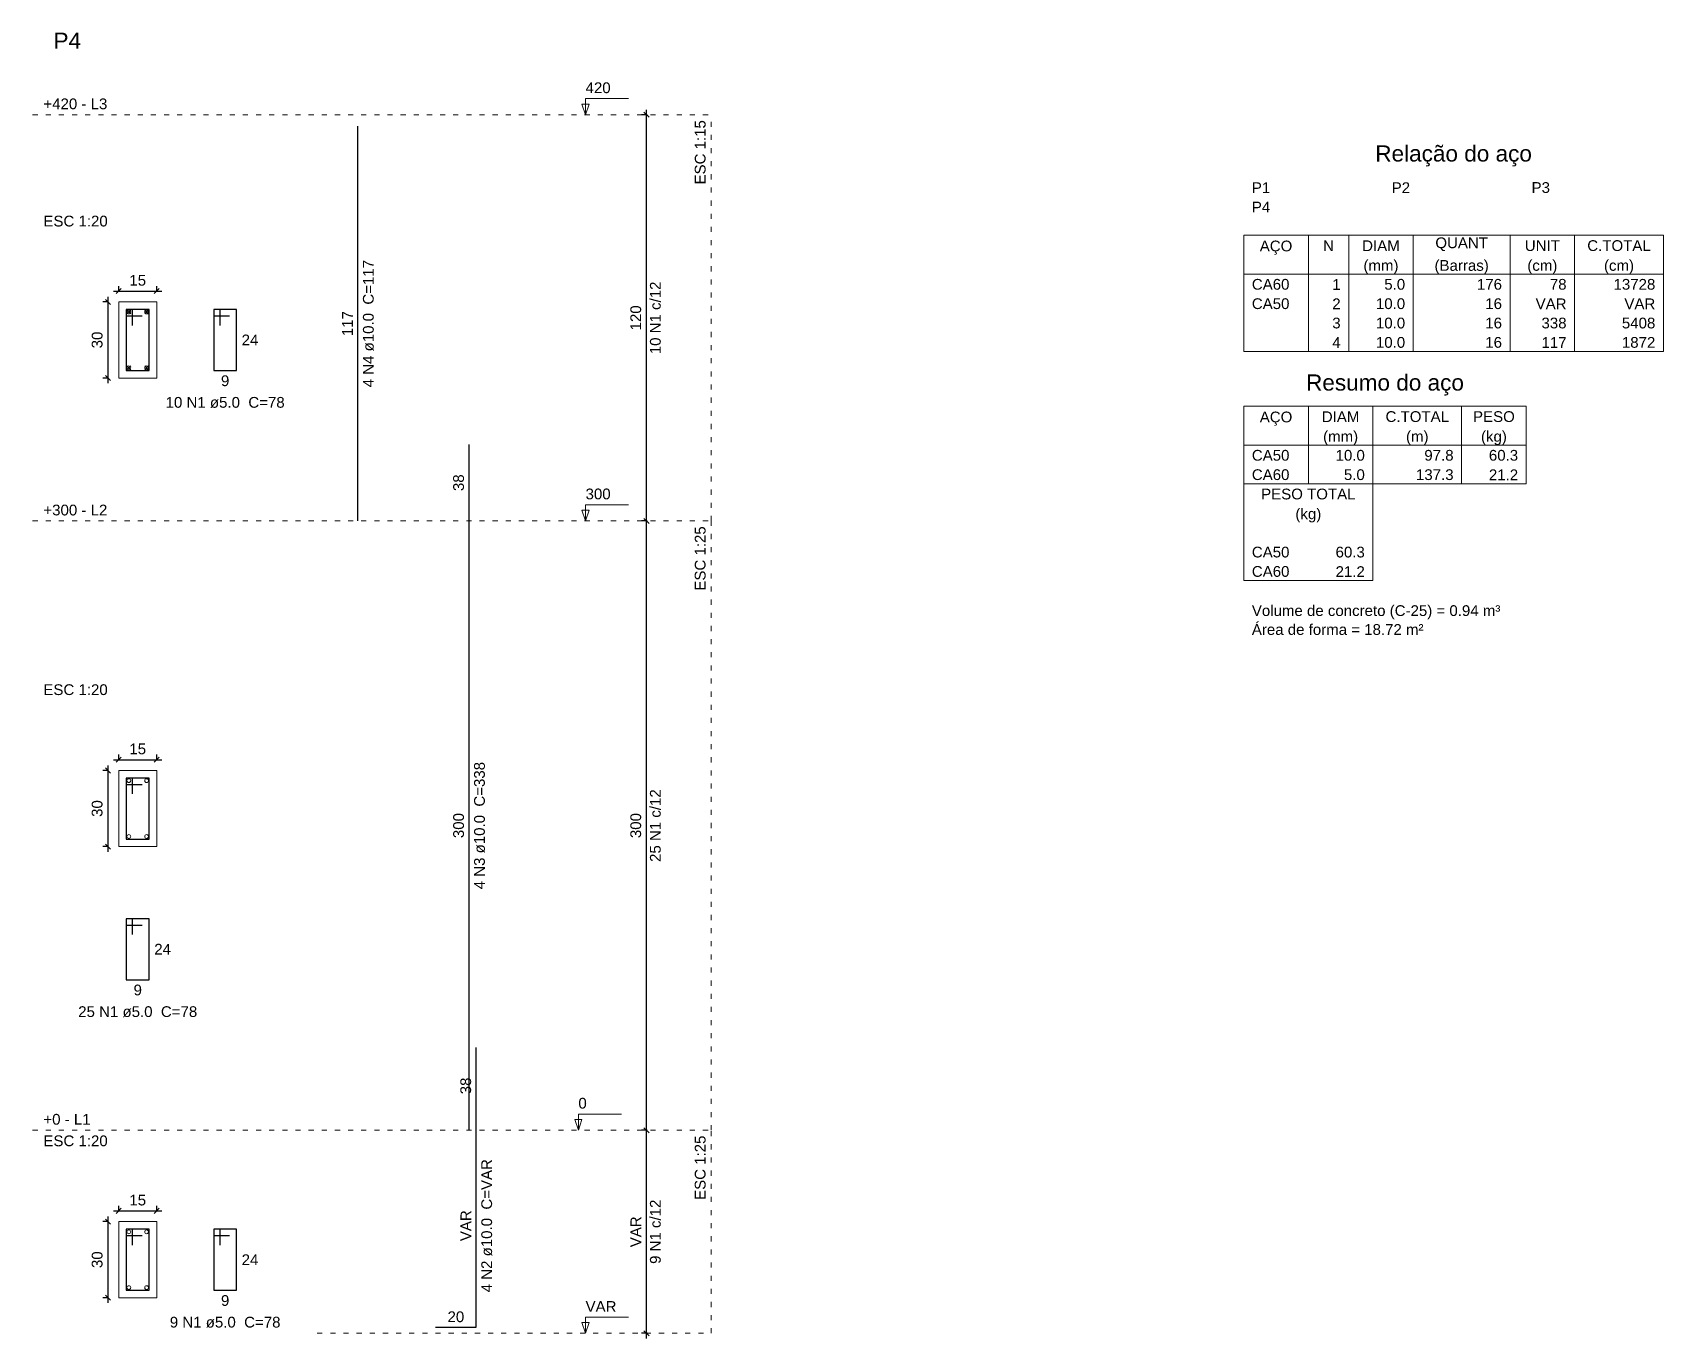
# Model space of a CAD drawing. Header units: millimetres. Extents: x 6 to 142, y -85 to 56.
# Drawn here: x 110.25 to 142.36, y -45.3 to -19.59 of the extents above; entities that cross this region are included whole.
import ezdxf

# ---------------------------------------------------------------- set-up
doc = ezdxf.new("R2010")
doc.units = ezdxf.units.MM
doc.linetypes.add('DOT2', pattern=[3.175, 0, -3.175])
for name, color, linetype, lineweight in [('DT-Barras na forma', 2, 'Continuous', 30), ('DT-Barras no corte', 5, 'Continuous', 5), ('DT-Barras rebatidas', 2, 'Continuous', 30), ('DT-Cotas', 9, 'Continuous', 5), ('DT-Forma', 5, 'Continuous', 5), ('DT-Pontilhado', 9, 'DOT2', 5), ('DT-Relação do aço', 9, 'Continuous', 5), ('DT-Textos', 7, 'Continuous', 5), ('DT-Título', 3, 'Continuous', 20)]:
    doc.layers.add(name, color=color, linetype=linetype, lineweight=lineweight)
doc.styles.add('Arial', font='arial.ttf')
doc.styles.get("Standard").update_dxf_attribs({"font": 'arial.ttf'})
doc.dimstyles.new('UM_14.999925', dxfattribs={"dimtxt": 0.18, "dimasz": 0.1, "dimexe": 0.1, "dimexo": 0.2, "dimgap": 0, "dimtad": 1, "dimtih": 1, "dimtoh": 1, "dimdec": 1, "dimlfac": 14.999925, "dimzin": 0, "dimdsep": 46, "dimtxsty": 'Standard', "dimblk": 'CLOSED', "dimblk1": 'CLOSED', "dimblk2": 'CLOSED', "dimcen": 0.09, "dimdle": 0.1, "dimadec": 1, "dimazin": 2, "dimtfac": 1, "dimtdec": 4, "dimtofl": 0, "dimtmove": 0, "dimatfit": 3, "dimldrblk": 'CLOSED', "dimfxl": 1, "dimtolj": 1, "dimarcsym": 0})
doc.dimstyles.new('UM_20.000000', dxfattribs={"dimtxt": 0.18, "dimasz": 0.1, "dimexe": 0.1, "dimexo": 0.2, "dimgap": 0, "dimtad": 1, "dimtih": 1, "dimtoh": 1, "dimdec": 1, "dimlfac": 20, "dimzin": 0, "dimdsep": 46, "dimtxsty": 'Standard', "dimblk": 'CLOSED', "dimblk1": 'CLOSED', "dimblk2": 'CLOSED', "dimcen": 0.09, "dimdle": 0.1, "dimadec": 1, "dimazin": 2, "dimtfac": 1, "dimtdec": 4, "dimtofl": 0, "dimtmove": 0, "dimatfit": 3, "dimldrblk": 'CLOSED', "dimfxl": 1, "dimtolj": 1, "dimarcsym": 0})
doc.dimstyles.new('UM_25.000000', dxfattribs={"dimtxt": 0.18, "dimasz": 0.1, "dimexe": 0.1, "dimexo": 0.2, "dimgap": 0, "dimtad": 1, "dimtih": 1, "dimtoh": 1, "dimdec": 1, "dimlfac": 25, "dimzin": 0, "dimdsep": 46, "dimtxsty": 'Standard', "dimblk": 'CLOSED', "dimblk1": 'CLOSED', "dimblk2": 'CLOSED', "dimcen": 0.09, "dimdle": 0.1, "dimadec": 1, "dimazin": 2, "dimtfac": 1, "dimtdec": 4, "dimtofl": 0, "dimtmove": 0, "dimatfit": 3, "dimldrblk": 'CLOSED', "dimfxl": 1, "dimtolj": 1, "dimarcsym": 0})

# ---------------------------------------------------------------- blocks, each defined once
blk = doc.blocks.new('_OBLIQUE')
at = {"color": 0, "linetype": 'ByBlock', "lineweight": -2}
blk.add_line((-0.5, -0.5), (0.5, 0.5), dxfattribs=at)
blk = doc.blocks.new('*D48')
at = {"layer": 'Defpoints', "color": 0, "transparency": 16777216}
for p in [(111.948, -43.004), (111.736, -44.504), (111.948, -44.504)]:
    blk.add_point(p, dxfattribs=at)
at = {"layer": 'DT-Cotas', "color": 0, "lineweight": -2, "transparency": 16777216}
for p, q in [((111.748, -43.004), (111.636, -43.004)), ((111.736, -42.904), (111.736, -44.604)), ((111.748, -44.504), (111.636, -44.504))]:
    blk.add_line(p, q, dxfattribs=at)
at = {"layer": 'DT-Cotas', "color": 0, "lineweight": -2, "transparency": 16777216, "xscale": 0.1, "yscale": 0.1, "zscale": 0.1}
for p, rotation in [((111.736, -43.004), 90), ((111.736, -44.504), 270)]:
    blk.add_blockref('_OBLIQUE', p, dxfattribs=dict(at, rotation=rotation))
at = {"layer": 'DT-Cotas', "transparency": 16777216, "insert": (111.525, -43.754), "char_height": 0.2118, "attachment_point": 5, "rotation": 90, "style": 'Arial'}
blk.add_mtext('\\A1;30', dxfattribs=at)
blk = doc.blocks.new('*D49')
at = {"layer": 'Defpoints', "color": 0, "transparency": 16777216}
for p in [(111.948, -43.004), (112.698, -42.792), (112.698, -43.004)]:
    blk.add_point(p, dxfattribs=at)
at = {"layer": 'DT-Cotas', "color": 0, "lineweight": -2, "transparency": 16777216}
for p, q in [((111.948, -42.804), (111.948, -42.692)), ((112.698, -42.804), (112.698, -42.692)), ((111.848, -42.792), (112.798, -42.792))]:
    blk.add_line(p, q, dxfattribs=at)
at = {"layer": 'DT-Cotas', "color": 0, "lineweight": -2, "transparency": 16777216, "xscale": 0.1, "yscale": 0.1, "zscale": 0.1, "rotation": 180}
blk.add_blockref('_OBLIQUE', (111.948, -42.792), dxfattribs=at)
at = {"layer": 'DT-Cotas', "color": 0, "lineweight": -2, "transparency": 16777216, "xscale": 0.1, "yscale": 0.1, "zscale": 0.1}
blk.add_blockref('_OBLIQUE', (112.698, -42.792), dxfattribs=at)
at = {"layer": 'DT-Cotas', "transparency": 16777216, "insert": (112.323, -42.581), "char_height": 0.2118, "attachment_point": 5, "rotation": 0.0057, "style": 'Arial'}
blk.add_mtext('\\A1;15', dxfattribs=at)
blk = doc.blocks.new('*D50')
at = {"layer": 'Defpoints', "color": 0, "transparency": 16777216}
for p in [(122.339, -41.204), (122.551, -41.204), (122.551, -45.204)]:
    blk.add_point(p, dxfattribs=at)
at = {"layer": 'DT-Cotas', "color": 0, "lineweight": -2, "transparency": 16777216}
for p, q in [((122.351, -41.204), (122.239, -41.204)), ((122.339, -45.304), (122.339, -41.104)), ((122.351, -45.204), (122.239, -45.204))]:
    blk.add_line(p, q, dxfattribs=at)
at = {"layer": 'DT-Cotas', "color": 0, "lineweight": -2, "transparency": 16777216, "xscale": 0.1, "yscale": 0.1, "zscale": 0.1}
for p, rotation in [((122.339, -41.204), 90), ((122.339, -45.204), 270)]:
    blk.add_blockref('_OBLIQUE', p, dxfattribs=dict(at, rotation=rotation))
at = {"layer": 'DT-Cotas', "transparency": 16777216, "insert": (122.128, -43.204), "char_height": 0.2118, "attachment_point": 5, "rotation": 90, "style": 'Arial'}
blk.add_mtext('\\A1;VAR', dxfattribs=at)
blk = doc.blocks.new('*D51')
at = {"layer": 'Defpoints', "color": 0, "transparency": 16777216}
for p in [(111.948, -34.118), (111.736, -35.618), (111.948, -35.618)]:
    blk.add_point(p, dxfattribs=at)
at = {"layer": 'DT-Cotas', "color": 0, "lineweight": -2, "transparency": 16777216}
for p, q in [((111.736, -34.018), (111.736, -35.718)), ((111.748, -34.118), (111.636, -34.118)), ((111.748, -35.618), (111.636, -35.618))]:
    blk.add_line(p, q, dxfattribs=at)
at = {"layer": 'DT-Cotas', "color": 0, "lineweight": -2, "transparency": 16777216, "xscale": 0.1, "yscale": 0.1, "zscale": 0.1}
for p, rotation in [((111.736, -34.118), 90), ((111.736, -35.618), 270)]:
    blk.add_blockref('_OBLIQUE', p, dxfattribs=dict(at, rotation=rotation))
at = {"layer": 'DT-Cotas', "transparency": 16777216, "insert": (111.525, -34.868), "char_height": 0.2118, "attachment_point": 5, "rotation": 90, "style": 'Arial'}
blk.add_mtext('\\A1;30', dxfattribs=at)
blk = doc.blocks.new('*D52')
at = {"layer": 'Defpoints', "color": 0, "transparency": 16777216}
for p in [(112.698, -33.906), (111.948, -34.118), (112.698, -34.118)]:
    blk.add_point(p, dxfattribs=at)
at = {"layer": 'DT-Cotas', "color": 0, "lineweight": -2, "transparency": 16777216}
for p, q in [((111.848, -33.906), (112.798, -33.906)), ((111.948, -33.918), (111.948, -33.806)), ((112.698, -33.918), (112.698, -33.806))]:
    blk.add_line(p, q, dxfattribs=at)
at = {"layer": 'DT-Cotas', "color": 0, "lineweight": -2, "transparency": 16777216, "xscale": 0.1, "yscale": 0.1, "zscale": 0.1, "rotation": 180}
blk.add_blockref('_OBLIQUE', (111.948, -33.906), dxfattribs=at)
at = {"layer": 'DT-Cotas', "color": 0, "lineweight": -2, "transparency": 16777216, "xscale": 0.1, "yscale": 0.1, "zscale": 0.1}
blk.add_blockref('_OBLIQUE', (112.698, -33.906), dxfattribs=at)
at = {"layer": 'DT-Cotas', "transparency": 16777216, "insert": (112.323, -33.694), "char_height": 0.2118, "attachment_point": 5, "rotation": 0.0057, "style": 'Arial'}
blk.add_mtext('\\A1;15', dxfattribs=at)
blk = doc.blocks.new('*D53')
at = {"layer": 'Defpoints', "color": 0, "transparency": 16777216}
for p in [(122.339, -29.204), (122.551, -29.204), (122.551, -41.204)]:
    blk.add_point(p, dxfattribs=at)
at = {"layer": 'DT-Cotas', "color": 0, "lineweight": -2, "transparency": 16777216}
for p, q in [((122.351, -29.204), (122.239, -29.204)), ((122.339, -41.304), (122.339, -29.104)), ((122.351, -41.204), (122.239, -41.204))]:
    blk.add_line(p, q, dxfattribs=at)
at = {"layer": 'DT-Cotas', "color": 0, "lineweight": -2, "transparency": 16777216, "xscale": 0.1, "yscale": 0.1, "zscale": 0.1}
for p, rotation in [((122.339, -29.204), 90), ((122.339, -41.204), 270)]:
    blk.add_blockref('_OBLIQUE', p, dxfattribs=dict(at, rotation=rotation))
at = {"layer": 'DT-Cotas', "transparency": 16777216, "insert": (122.128, -35.204), "char_height": 0.2118, "attachment_point": 5, "rotation": 90, "style": 'Arial'}
blk.add_mtext('\\A1;300', dxfattribs=at)
blk = doc.blocks.new('*D54')
at = {"layer": 'Defpoints', "color": 0, "transparency": 16777216}
for p in [(111.948, -24.889), (111.736, -26.389), (111.948, -26.389)]:
    blk.add_point(p, dxfattribs=at)
at = {"layer": 'DT-Cotas', "color": 0, "lineweight": -2, "transparency": 16777216}
for p, q in [((111.748, -24.889), (111.636, -24.889)), ((111.736, -24.789), (111.736, -26.489)), ((111.748, -26.389), (111.636, -26.389))]:
    blk.add_line(p, q, dxfattribs=at)
at = {"layer": 'DT-Cotas', "color": 0, "lineweight": -2, "transparency": 16777216, "xscale": 0.1, "yscale": 0.1, "zscale": 0.1}
for p, rotation in [((111.736, -24.889), 90), ((111.736, -26.389), 270)]:
    blk.add_blockref('_OBLIQUE', p, dxfattribs=dict(at, rotation=rotation))
at = {"layer": 'DT-Cotas', "transparency": 16777216, "insert": (111.525, -25.639), "char_height": 0.2118, "attachment_point": 5, "rotation": 90, "style": 'Arial'}
blk.add_mtext('\\A1;30', dxfattribs=at)
blk = doc.blocks.new('*D55')
at = {"layer": 'Defpoints', "color": 0, "transparency": 16777216}
for p in [(112.698, -24.677), (111.948, -24.889), (112.698, -24.889)]:
    blk.add_point(p, dxfattribs=at)
at = {"layer": 'DT-Cotas', "color": 0, "lineweight": -2, "transparency": 16777216}
for p, q in [((111.848, -24.677), (112.798, -24.677)), ((111.948, -24.689), (111.948, -24.577)), ((112.698, -24.689), (112.698, -24.577))]:
    blk.add_line(p, q, dxfattribs=at)
at = {"layer": 'DT-Cotas', "color": 0, "lineweight": -2, "transparency": 16777216, "xscale": 0.1, "yscale": 0.1, "zscale": 0.1, "rotation": 180}
blk.add_blockref('_OBLIQUE', (111.948, -24.677), dxfattribs=at)
at = {"layer": 'DT-Cotas', "color": 0, "lineweight": -2, "transparency": 16777216, "xscale": 0.1, "yscale": 0.1, "zscale": 0.1}
blk.add_blockref('_OBLIQUE', (112.698, -24.677), dxfattribs=at)
at = {"layer": 'DT-Cotas', "transparency": 16777216, "insert": (112.323, -24.465), "char_height": 0.2118, "attachment_point": 5, "rotation": 0.0057, "style": 'Arial'}
blk.add_mtext('\\A1;15', dxfattribs=at)
blk = doc.blocks.new('*D56')
at = {"layer": 'Defpoints', "color": 0, "transparency": 16777216}
for p in [(122.339, -21.204), (122.551, -21.204), (122.551, -29.204)]:
    blk.add_point(p, dxfattribs=at)
at = {"layer": 'DT-Cotas', "color": 0, "lineweight": -2, "transparency": 16777216}
for p, q in [((122.339, -29.304), (122.339, -21.104)), ((122.351, -21.204), (122.239, -21.204)), ((122.351, -29.204), (122.239, -29.204))]:
    blk.add_line(p, q, dxfattribs=at)
at = {"layer": 'DT-Cotas', "color": 0, "lineweight": -2, "transparency": 16777216, "xscale": 0.1, "yscale": 0.1, "zscale": 0.1}
for p, rotation in [((122.339, -21.204), 90), ((122.339, -29.204), 270)]:
    blk.add_blockref('_OBLIQUE', p, dxfattribs=dict(at, rotation=rotation))
at = {"layer": 'DT-Cotas', "transparency": 16777216, "insert": (122.128, -25.204), "char_height": 0.2118, "attachment_point": 5, "rotation": 90, "style": 'Arial'}
blk.add_mtext('\\A1;120', dxfattribs=at)

msp = doc.modelspace()

# ---------------------------------------------------------------- linework, layer by layer
at = {"layer": 'DT-Barras na forma'}
for p, q in [((112.2232, -25.0388), (112.0982, -25.0388)), ((112.0982, -25.0388), (112.0982, -26.2388)), ((112.5482, -25.0388), (112.0982, -25.0388)), ((112.0982, -25.0388), (112.0982, -25.1638)), ((112.2232, -25.3513), (112.2232, -25.0388)), ((112.5482, -26.2388), (112.5482, -25.0388)), ((112.0982, -25.1638), (112.4107, -25.1638)), ((112.0982, -26.2388), (112.5482, -26.2388)), ((112.2232, -34.268), (112.0982, -34.268)), ((112.0982, -34.268), (112.0982, -35.468)), ((112.5482, -34.268), (112.0982, -34.268)), ((112.0982, -34.268), (112.0982, -34.393)), ((112.2232, -34.5805), (112.2232, -34.268)), ((112.5482, -35.468), (112.5482, -34.268)), ((112.0982, -34.393), (112.4107, -34.393)), ((112.0982, -35.468), (112.5482, -35.468)), ((112.2232, -43.1543), (112.0982, -43.1543)), ((112.0982, -43.1543), (112.0982, -44.3543)), ((112.5482, -43.1543), (112.0982, -43.1543)), ((112.0982, -43.1543), (112.0982, -43.2793)), ((112.0982, -43.2793), (112.4107, -43.2793)), ((112.2232, -43.4668), (112.2232, -43.1543)), ((112.5482, -44.3543), (112.5482, -43.1543)), ((112.0982, -44.3543), (112.5482, -44.3543))]:
    msp.add_line(p, q, dxfattribs=at)
at = {"layer": 'DT-Barras no corte'}
for p, q in [((112.1107, -25.1263), (112.1857, -25.0513)), ((112.1107, -25.0513), (112.1857, -25.1263)), ((112.4607, -25.1263), (112.5357, -25.0513)), ((112.4607, -25.0513), (112.5357, -25.1263)), ((112.1107, -26.2263), (112.1857, -26.1513)), ((112.1107, -26.1513), (112.1857, -26.2263)), ((112.4607, -26.2263), (112.5357, -26.1513)), ((112.4607, -26.1513), (112.5357, -26.2263))]:
    msp.add_line(p, q, dxfattribs=at)
for centre in [(112.1482, -25.0888), (112.4982, -25.0888), (112.1482, -26.1888), (112.4982, -26.1888), (112.1482, -34.318), (112.4982, -34.318), (112.1482, -35.418), (112.4982, -35.418), (112.1482, -43.2043), (112.4982, -43.2043), (112.1482, -44.3043), (112.4982, -44.3043)]:
    msp.add_circle(centre, 0.0375, dxfattribs=at)
at = {"layer": 'DT-Barras rebatidas'}
for p, q in [((116.6562, -29.204), (116.6562, -21.4306)), ((113.944, -25.0388), (113.819, -25.0388)), ((113.819, -25.0388), (113.819, -26.2388)), ((114.269, -25.0388), (113.819, -25.0388)), ((113.819, -25.0388), (113.819, -25.1638)), ((113.944, -25.3513), (113.944, -25.0388)), ((114.269, -26.2388), (114.269, -25.0388)), ((113.819, -25.1638), (114.1315, -25.1638)), ((113.819, -26.2388), (114.269, -26.2388)), ((118.8448, -29.204), (118.8448, -27.6972)), ((118.8448, -41.204), (118.8448, -29.204)), ((112.2232, -37.0388), (112.0982, -37.0388)), ((112.0982, -37.0388), (112.0982, -38.2388)), ((112.5482, -37.0388), (112.0982, -37.0388)), ((112.0982, -37.0388), (112.0982, -37.1638)), ((112.0982, -37.1638), (112.4107, -37.1638)), ((112.2232, -37.3513), (112.2232, -37.0388)), ((112.5482, -38.2388), (112.5482, -37.0388)), ((112.0982, -38.2388), (112.5482, -38.2388)), ((118.986, -41.084), (118.986, -39.5772)), ((118.986, -45.084), (118.986, -41.084)), ((113.944, -43.1543), (113.819, -43.1543)), ((113.819, -43.1543), (113.819, -44.3543)), ((114.269, -43.1543), (113.819, -43.1543)), ((113.819, -43.1543), (113.819, -43.2793)), ((113.819, -43.2793), (114.1315, -43.2793)), ((113.944, -43.4668), (113.944, -43.1543)), ((114.269, -44.3543), (114.269, -43.1543)), ((113.819, -44.3543), (114.269, -44.3543)), ((118.186, -45.084), (118.986, -45.084))]:
    msp.add_line(p, q, dxfattribs=at)
at = {"layer": 'DT-Forma'}
for points in [[(111.9482, -26.3888), (111.9482, -24.8888), (112.6982, -24.8888), (112.6982, -26.3888), (111.9482, -26.3888)], [(111.9482, -35.618), (111.9482, -34.118), (112.6982, -34.118), (112.6982, -35.618), (111.9482, -35.618)], [(111.9482, -44.5043), (111.9482, -43.0043), (112.6982, -43.0043), (112.6982, -44.5043), (111.9482, -44.5043)]]:
    msp.add_lwpolyline(points, close=True, dxfattribs=at)
at = {"layer": 'DT-Pontilhado', "ltscale": 0.05}
for p, q in [((110.2538, -21.204), (123.6103, -21.204)), ((123.6103, -29.204), (123.6103, -21.204)), ((110.2538, -29.204), (123.6103, -29.204)), ((123.6103, -41.204), (123.6103, -29.204)), ((110.2538, -41.204), (123.6103, -41.204)), ((123.6103, -45.204), (123.6103, -41.204)), ((115.8562, -45.204), (123.6103, -45.204))]:
    msp.add_line(p, q, dxfattribs=at)
at = {"layer": 'DT-Relação do aço', "linetype": 'Continuous'}
for p, q in [((134.0965, -23.5781), (142.3567, -23.5781)), ((134.0965, -23.5781), (134.0965, -24.3406)), ((135.3673, -23.5781), (135.3673, -24.3406)), ((136.1615, -23.5781), (136.1615, -24.3406)), ((137.4323, -23.5781), (137.4323, -24.3406)), ((139.3385, -23.5781), (139.3385, -24.3406)), ((140.6093, -23.5781), (140.6093, -24.3406)), ((142.3567, -23.5781), (142.3567, -24.3406)), ((134.0965, -24.3406), (142.3567, -24.3406)), ((134.0965, -24.3406), (134.0965, -25.8656)), ((135.3673, -24.3406), (135.3673, -25.8656)), ((136.1615, -24.3406), (136.1615, -25.8656)), ((137.4323, -24.3406), (137.4323, -25.8656)), ((139.3385, -24.3406), (139.3385, -25.8656)), ((140.6093, -24.3406), (140.6093, -25.8656)), ((142.3567, -24.3406), (142.3567, -25.8656)), ((134.0965, -25.8656), (142.3567, -25.8656)), ((134.0965, -26.9458), (139.6562, -26.9458)), ((134.0965, -26.9458), (134.0965, -27.7082)), ((135.3673, -26.9458), (135.3673, -27.7082)), ((136.6381, -26.9458), (136.6381, -27.7082)), ((138.3854, -26.9458), (138.3854, -27.7082)), ((139.6562, -26.9458), (139.6562, -27.7082)), ((134.0965, -27.7082), (139.6562, -27.7082)), ((134.0965, -27.7082), (134.0965, -28.4707)), ((135.3673, -27.7082), (135.3673, -28.4707)), ((136.6381, -27.7082), (136.6381, -28.4707)), ((138.3854, -27.7082), (138.3854, -28.4707)), ((139.6562, -27.7082), (139.6562, -28.4707)), ((134.0965, -28.4707), (139.6562, -28.4707)), ((134.0965, -28.4707), (134.0965, -29.6144)), ((136.6381, -28.4707), (136.6381, -29.6144)), ((134.0965, -29.6144), (134.0965, -30.3769)), ((136.6381, -29.6144), (136.6381, -30.3769)), ((134.0965, -30.3769), (136.6381, -30.3769))]:
    msp.add_line(p, q, dxfattribs=at)
at = {"layer": 'DT-Textos'}
for points in [[(121.2099, -20.9922), (121.1393, -21.204), (121.0687, -20.9922), (121.2099, -20.9922)], [(121.2099, -28.9922), (121.1393, -29.204), (121.0687, -28.9922), (121.2099, -28.9922)], [(121.0687, -40.9922), (120.9981, -41.204), (120.9275, -40.9922), (121.0687, -40.9922)], [(121.2099, -44.9922), (121.1393, -45.204), (121.0687, -44.9922), (121.2099, -44.9922)]]:
    msp.add_lwpolyline(points, close=True, dxfattribs=at)
for points in [[(121.1393, -21.204), (121.1393, -20.8863), (121.9865, -20.8863)], [(121.1393, -29.204), (121.1393, -28.8863), (121.9865, -28.8863)], [(120.9981, -41.204), (120.9981, -40.8863), (121.8453, -40.8863)], [(121.1393, -45.204), (121.1393, -44.8863), (121.9865, -44.8863)]]:
    msp.add_lwpolyline(points, dxfattribs=at)

# ---------------------------------------------------------------- texts
at = {"layer": 'DT-Barras na forma', "color": 7, "char_height": 0.2118, "attachment_point": 8, "rotation": 90.00021, "line_spacing_factor": 0.9, "style": 'Arial'}
for s, insert, width in [('10 N1 c/12', (122.6212, -25.204), 2.5416), ('25 N1 c/12', (122.6212, -35.204), 2.5416), ('9 N1 c/12', (122.6212, -43.204), 2.28744)]:
    msp.add_mtext(s, dxfattribs=dict(at, insert=insert, width=width))
at = {"layer": 'DT-Barras rebatidas', "color": 7, "char_height": 0.2118, "attachment_point": 8, "rotation": 90.00021, "line_spacing_factor": 0.9, "style": 'Arial'}
for s, insert, width in [('4 N4 ø10.0  C=117', (116.9741, -25.3175), 4.32072), ('117', (116.5589, -25.3173), 1.16248), ('38', (118.7475, -28.4506), 0.90832), ('4 N3 ø10.0  C=338', (119.1621, -35.2045), 4.32072), ('300', (118.7475, -35.204), 1.16248), ('38', (118.8887, -40.3306), 0.90832), ('4 N2 ø10.0  C=VAR', (119.3041, -43.0845), 4.32072), ('VAR', (118.8887, -43.084), 1.16248)]:
    msp.add_mtext(s, dxfattribs=dict(at, insert=insert, width=width))
at = {"layer": 'DT-Barras rebatidas', "color": 7, "char_height": 0.2118, "line_spacing_factor": 0.9, "style": 'Arial'}
for s, insert, width, attachment_point in [('24', (114.3691, -25.5329), 0.90832, 1), ('9', (114.044, -26.3361), 0.65416, 2), ('10 N1 ø5.0  C=78', (114.044, -26.9796), 4.06656, 8), ('24', (112.6483, -37.5329), 0.90832, 1), ('9', (112.3232, -38.3361), 0.65416, 2), ('25 N1 ø5.0  C=78', (112.323, -38.9796), 4.06656, 8), ('24', (114.3691, -43.6484), 0.90832, 1), ('9', (114.044, -44.4516), 0.65416, 2), ('9 N1 ø5.0  C=78', (114.044, -45.0956), 3.8124, 8), ('20', (118.586, -44.9867), 0.90832, 8)]:
    msp.add_mtext(s, dxfattribs=dict(at, insert=insert, width=width, attachment_point=attachment_point))
at = {"layer": 'DT-Relação do aço', "color": 7, "line_spacing_factor": 0.9, "style": 'Arial'}
for s, insert, char_height, width, attachment_point in [('Relação do aço', (138.2266, -22.2226), 0.3177, 5.33736, 8), ('P1', (134.2553, -22.7458), 0.2118, 0.50832, 7), ('P2', (137.0087, -22.7458), 0.2118, 0.50832, 7), ('P3', (139.7621, -22.7458), 0.2118, 0.50832, 7), ('P4', (134.2553, -23.127), 0.2118, 0.50832, 7), ('AÇO', (134.7319, -23.9594), 0.2118, 0.76248, 8), ('N', (135.7644, -23.8895), 0.2118, 0.25416, 8), ('DIAM', (136.7969, -23.8895), 0.2118, 1.01664, 8), ('QUANT', (138.3854, -23.8895), 0.2118, 1.2708, 8), ('UNIT', (139.9739, -23.8895), 0.2118, 1.01664, 8), ('C.TOTAL', (141.483, -23.8895), 0.2118, 1.77912, 8), ('(mm)', (136.7969, -24.3406), 0.2118, 1.01664, 8), ('(Barras)', (138.3854, -24.3406), 0.2118, 2.03328, 8), ('(cm)', (139.9739, -24.3406), 0.2118, 1.01664, 8), ('(cm)', (141.483, -24.3406), 0.2118, 1.01664, 8), ('CA60', (134.2553, -24.652), 0.2118, 1.01664, 7), ('1', (136.0027, -24.652), 0.2118, 0.25416, 9), ('5.0', (137.2735, -24.652), 0.2118, 0.76248, 9), ('176', (139.1797, -24.652), 0.2118, 0.76248, 9), ('78', (140.4505, -24.652), 0.2118, 0.50832, 9), ('13728', (142.1978, -24.652), 0.2118, 1.2708, 9), ('CA50', (134.2553, -25.0332), 0.2118, 1.01664, 7), ('2', (136.0027, -25.0332), 0.2118, 0.25416, 9), ('10.0', (137.2735, -25.0332), 0.2118, 1.01664, 9), ('16', (139.1797, -25.0332), 0.2118, 0.50832, 9), ('VAR', (140.4505, -25.0332), 0.2118, 0.76248, 9), ('VAR', (142.1978, -25.0332), 0.2118, 0.76248, 9), ('3', (136.0027, -25.4144), 0.2118, 0.25416, 9), ('10.0', (137.2735, -25.4144), 0.2118, 1.01664, 9), ('16', (139.1797, -25.4144), 0.2118, 0.50832, 9), ('338', (140.4505, -25.4144), 0.2118, 0.76248, 9), ('5408', (142.1978, -25.4144), 0.2118, 1.01664, 9), ('4', (136.0027, -25.7957), 0.2118, 0.25416, 9), ('10.0', (137.2735, -25.7957), 0.2118, 1.01664, 9), ('16', (139.1797, -25.7957), 0.2118, 0.50832, 9), ('117', (140.4505, -25.7957), 0.2118, 0.76248, 9), ('1872', (142.1978, -25.7957), 0.2118, 1.01664, 9), ('Resumo do aço', (136.8764, -26.734), 0.3177, 4.95612, 8), ('AÇO', (134.7319, -27.327), 0.2118, 0.76248, 8), ('DIAM', (136.0027, -27.2571), 0.2118, 1.01664, 8), ('C.TOTAL', (137.5118, -27.2571), 0.2118, 1.77912, 8), ('PESO', (139.0208, -27.2571), 0.2118, 1.01664, 8), ('(mm)', (136.0027, -27.7082), 0.2118, 1.01664, 8), ('(m)', (137.5118, -27.7082), 0.2118, 0.76248, 8), ('(kg)', (139.0208, -27.7082), 0.2118, 1.01664, 8), ('CA50', (134.2553, -28.0196), 0.2118, 1.01664, 7), ('10.0', (136.4792, -28.0196), 0.2118, 1.01664, 9), ('97.8', (138.2266, -28.0196), 0.2118, 1.01664, 9), ('60.3', (139.4974, -28.0196), 0.2118, 1.01664, 9), ('CA60', (134.2553, -28.4008), 0.2118, 1.01664, 7), ('5.0', (136.4792, -28.4008), 0.2118, 0.76248, 9), ('137.3', (138.2266, -28.4008), 0.2118, 1.2708, 9), ('21.2', (139.4974, -28.4008), 0.2118, 1.01664, 9), ('PESO TOTAL', (135.3673, -28.7821), 0.2118, 2.5416, 8), ('(kg)', (135.3673, -29.2332), 0.2118, 1.01664, 8), ('CA50', (134.2553, -29.9258), 0.2118, 1.01664, 7), ('60.3', (136.4792, -29.9258), 0.2118, 1.01664, 9), ('CA60', (134.2553, -30.307), 0.2118, 1.01664, 7), ('21.2', (136.4792, -30.307), 0.2118, 1.01664, 9), ('Volume de concreto (C-25) = 0.94 m³', (134.2553, -31.1394), 0.2118, 8.8956, 7), ('Área de forma = 18.72 m²', (134.2553, -31.4507), 0.2118, 6.09984, 7)]:
    msp.add_mtext(s, dxfattribs=dict(at, insert=insert, char_height=char_height, width=width, attachment_point=attachment_point))
at = {"layer": 'DT-Textos', "char_height": 0.2118, "attachment_point": 7, "line_spacing_factor": 0.798, "style": 'Arial'}
for s, insert, width in [('420', (121.139, -20.7806), 0.76248), ('+420 - L3', (110.466, -21.0976), 2.28744), ('ESC 1:20', (110.466, -23.4066), 2.03328), ('300', (121.139, -28.7806), 0.76248), ('+300 - L2', (110.466, -29.0976), 2.28744), ('ESC 1:20', (110.466, -32.6356), 2.03328), ('0', (120.998, -40.7806), 0.25416), ('+0 - L1', (110.466, -41.0976), 1.77912), ('ESC 1:20', (110.466, -41.5216), 2.03328), ('VAR', (121.139, -44.7806), 0.76248)]:
    msp.add_mtext(s, dxfattribs=dict(at, insert=insert, width=width))
at = {"layer": 'DT-Textos', "char_height": 0.2118, "width": 2.03328, "attachment_point": 9, "rotation": 90.00021, "line_spacing_factor": 0.798, "style": 'Arial'}
for s, insert in [('ESC 1:15', (123.5041, -21.3095)), ('ESC 1:25', (123.5041, -29.3095)), ('ESC 1:25', (123.5041, -41.3095))]:
    msp.add_mtext(s, dxfattribs=dict(at, insert=insert))
at = {"layer": 'DT-Título', "insert": (110.6649, -19.903), "char_height": 0.3177, "width": 0.76248, "attachment_point": 7, "line_spacing_factor": 0.798, "style": 'Arial'}
msp.add_mtext('P4', dxfattribs=at)

# ---------------------------------------------------------------- dimensions: what is measured, and where the dimension line sits
at = {"layer": 'DT-Cotas'}
for base, p1, p2, dimstyle, override, picture, middle in [((122.3395, -21.204), (122.5513, -29.204), (122.5513, -21.204), 'UM_14.999925', {"dimtxt": 0.2118, "dimasz": 0.1, "dimexe": 0.1, "dimexo": 0.2, "dimtad": 1, "dimtih": 0, "dimtoh": 0, "dimdec": 1, "dimlfac": 14.999925, "dimzin": 8, "dimtxsty": 'Arial', "dimblk": 'OBLIQUE', "dimblk1": 'OBLIQUE', "dimblk2": 'OBLIQUE', "dimsah": 1, "dimdle": 0.1, "dimse1": 0, "dimse2": 0, "dimclrt": 256, "dimadec": 1, "dimazin": 3, "dimtmove": 2, "dimldrblk": 'OBLIQUE'}, '*D56', (122.1277, -25.204)), ((111.7364, -26.3888), (111.9482, -24.8888), (111.9482, -26.3888), 'UM_20.000000', {"dimtxt": 0.2118, "dimasz": 0.1, "dimexe": 0.1, "dimexo": 0.2, "dimtad": 1, "dimtih": 0, "dimtoh": 0, "dimdec": 1, "dimlfac": 20, "dimzin": 8, "dimtxsty": 'Arial', "dimblk": 'OBLIQUE', "dimblk1": 'OBLIQUE', "dimblk2": 'OBLIQUE', "dimsah": 1, "dimdle": 0.1, "dimse1": 0, "dimse2": 0, "dimclrt": 256, "dimadec": 1, "dimazin": 3, "dimtmove": 2, "dimldrblk": 'OBLIQUE'}, '*D54', (111.5246, -25.6388)), ((122.3395, -29.204), (122.5513, -41.204), (122.5513, -29.204), 'UM_25.000000', {"dimtxt": 0.2118, "dimasz": 0.1, "dimexe": 0.1, "dimexo": 0.2, "dimtad": 1, "dimtih": 0, "dimtoh": 0, "dimdec": 1, "dimlfac": 25, "dimzin": 8, "dimtxsty": 'Arial', "dimblk": 'OBLIQUE', "dimblk1": 'OBLIQUE', "dimblk2": 'OBLIQUE', "dimsah": 1, "dimdle": 0.1, "dimse1": 0, "dimse2": 0, "dimclrt": 256, "dimadec": 1, "dimazin": 3, "dimtmove": 2, "dimldrblk": 'OBLIQUE'}, '*D53', (122.1277, -35.204)), ((111.7364, -35.618), (111.9482, -34.118), (111.9482, -35.618), 'UM_20.000000', {"dimtxt": 0.2118, "dimasz": 0.1, "dimexe": 0.1, "dimexo": 0.2, "dimtad": 1, "dimtih": 0, "dimtoh": 0, "dimdec": 1, "dimlfac": 20, "dimzin": 8, "dimtxsty": 'Arial', "dimblk": 'OBLIQUE', "dimblk1": 'OBLIQUE', "dimblk2": 'OBLIQUE', "dimsah": 1, "dimdle": 0.1, "dimse1": 0, "dimse2": 0, "dimclrt": 256, "dimadec": 1, "dimazin": 3, "dimtmove": 2, "dimldrblk": 'OBLIQUE'}, '*D51', (111.5246, -34.868)), ((111.7364, -44.5043), (111.9482, -43.0043), (111.9482, -44.5043), 'UM_20.000000', {"dimtxt": 0.2118, "dimasz": 0.1, "dimexe": 0.1, "dimexo": 0.2, "dimtad": 1, "dimtih": 0, "dimtoh": 0, "dimdec": 1, "dimlfac": 20, "dimzin": 8, "dimtxsty": 'Arial', "dimblk": 'OBLIQUE', "dimblk1": 'OBLIQUE', "dimblk2": 'OBLIQUE', "dimsah": 1, "dimdle": 0.1, "dimse1": 0, "dimse2": 0, "dimclrt": 256, "dimadec": 1, "dimazin": 3, "dimtmove": 2, "dimldrblk": 'OBLIQUE'}, '*D48', (111.5246, -43.7543))]:
    dim = msp.add_linear_dim(base=base, p1=p1, p2=p2, angle=90, dimstyle=dimstyle, override=override, dxfattribs=at)
    dim.commit()
    dim.dimension.update_dxf_attribs({"geometry": picture, "text_midpoint": middle, "dimtype": 160, "text_rotation": 90})
for base, p1, p2, picture, middle in [((112.6982, -24.677), (111.9482, -24.8888), (112.6982, -24.8888), '*D55', (112.3232, -24.4652)), ((112.6982, -33.9062), (111.9482, -34.118), (112.6982, -34.118), '*D52', (112.3232, -33.6944)), ((112.6982, -42.7925), (111.9482, -43.0043), (112.6982, -43.0043), '*D49', (112.3232, -42.5807))]:
    dim = msp.add_linear_dim(base=base, p1=p1, p2=p2, dimstyle='UM_20.000000', override={"dimtxt": 0.2118, "dimasz": 0.1, "dimexe": 0.1, "dimexo": 0.2, "dimtad": 1, "dimtih": 0, "dimtoh": 0, "dimdec": 1, "dimlfac": 20, "dimzin": 8, "dimtxsty": 'Arial', "dimblk": 'OBLIQUE', "dimblk1": 'OBLIQUE', "dimblk2": 'OBLIQUE', "dimsah": 1, "dimdle": 0.1, "dimse1": 0, "dimse2": 0, "dimclrt": 256, "dimadec": 1, "dimazin": 3, "dimtmove": 2, "dimldrblk": 'OBLIQUE'}, dxfattribs=at)
    dim.commit()
    dim.dimension.update_dxf_attribs({"geometry": picture, "text_midpoint": middle, "dimtype": 160, "text_rotation": 0.00573})
dim = msp.add_linear_dim(base=(122.3395, -41.204), p1=(122.5513, -45.204), p2=(122.5513, -41.204), angle=90, text='VAR', dimstyle='UM_25.000000', override={"dimtxt": 0.2118, "dimasz": 0.1, "dimexe": 0.1, "dimexo": 0.2, "dimtad": 1, "dimtih": 0, "dimtoh": 0, "dimdec": 1, "dimlfac": 25, "dimzin": 8, "dimtxsty": 'Arial', "dimblk": 'OBLIQUE', "dimblk1": 'OBLIQUE', "dimblk2": 'OBLIQUE', "dimsah": 1, "dimdle": 0.1, "dimse1": 0, "dimse2": 0, "dimclrt": 256, "dimadec": 1, "dimazin": 3, "dimtmove": 2, "dimldrblk": 'OBLIQUE'}, dxfattribs=at)
dim.commit()
dim.dimension.update_dxf_attribs({"geometry": '*D50', "text_midpoint": (122.1277, -43.204), "dimtype": 160, "text_rotation": 90})

doc.saveas('drawing.dxf')
